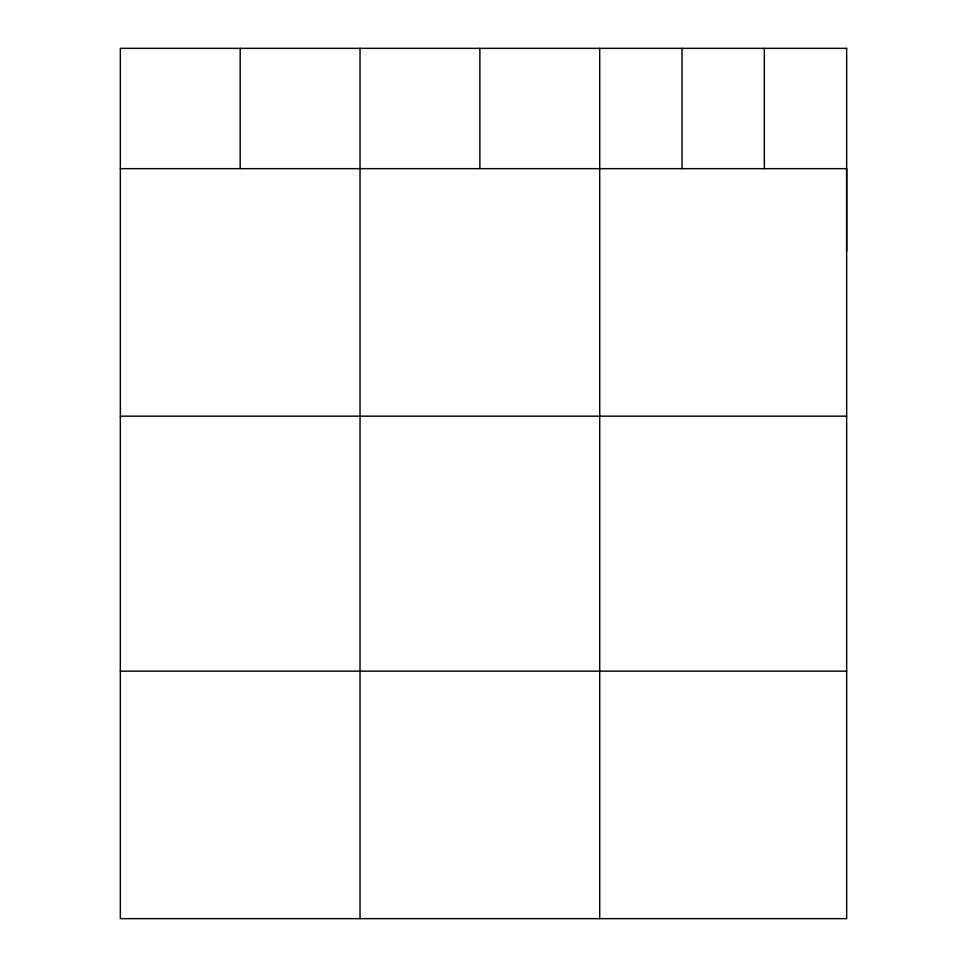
<?xml version="1.0" encoding="UTF-8"?>
<svg xmlns="http://www.w3.org/2000/svg" width="967" height="967" viewBox="0 0 967 967"><rect width="100%" height="100%" fill="white"/><g stroke="black" fill="none" stroke-linecap="round" stroke-linejoin="round"><path stroke-width="1.45" d="M846.657 251.154L846.657 168.657L120.343 168.657M120.343 416.161L846.657 416.161M120.343 671.158L846.657 671.158M764.341 48.35L764.341 168.657M682.025 48.35L682.025 168.657M599.709 48.35L599.709 918.65M479.874 48.35L479.874 168.657M360.026 48.35L360.026 918.65M240.179 48.35L240.179 168.657M846.657 48.35L120.343 48.35L120.343 918.65L846.657 918.65L846.657 48.35"/></g></svg>
